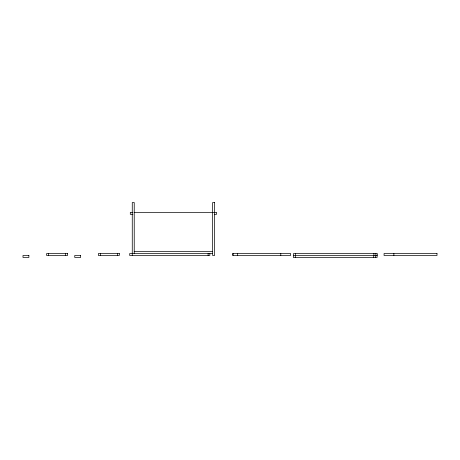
<?xml version="1.0" encoding="UTF-8"?>
<svg xmlns="http://www.w3.org/2000/svg" width="460" height="460" viewBox="0 0 460 460"><rect width="100%" height="100%" fill="white"/><g stroke="black" fill="none" stroke-linecap="round" stroke-linejoin="round"><path stroke-width="0.69" d="M132.917 212.359L130.306 212.359L130.306 214.32L132.917 214.32M134.228 212.359L216.551 212.359L216.551 214.32L214.59 214.32M134.228 251.562L212.629 251.562M212.629 253.523L129.708 253.523L129.708 255.484L209.852 255.484L209.852 253.523M232.892 253.523L290.588 253.523L290.588 255.484L232.892 255.484L232.915 253.523L232.955 255.484M393.875 253.523L393.875 255.484M377.096 255.484L377.096 257.445L293.342 257.445L293.342 255.484L377.298 255.484L377.298 253.523L293.543 253.523L293.543 255.484M375.872 253.523L375.872 255.484M375.671 255.484L375.671 257.445M373.911 253.523L373.911 255.484M373.71 255.484L373.71 257.445M295.504 253.523L295.504 255.484M295.303 255.484L295.303 257.445M280.79 253.523L280.79 255.484M237.665 253.523L237.665 255.484M208.115 253.523L208.115 255.484M134.228 253.523L134.228 202.555L132.267 202.555L132.267 255.484M117.352 253.523L117.352 255.484M100.366 253.523L100.366 255.484M65.596 253.523L65.596 255.484M48.611 253.523L48.611 255.484M214.59 202.555L212.629 202.555L212.629 255.484L214.59 255.484L214.59 202.555M67.557 253.523L46.65 253.523L46.65 255.484L67.557 255.484L67.557 253.523M119.312 253.523L98.405 253.523L98.405 255.484L119.312 255.484L119.312 253.523M437 253.523L384.077 253.523L384.077 255.484L437 255.484L437 253.523M28.882 255.484L23 255.484L23 257.445L28.882 257.445L28.882 255.484M80.638 255.484L74.756 255.484L74.756 257.445L80.638 257.445L80.638 255.484"/></g></svg>
